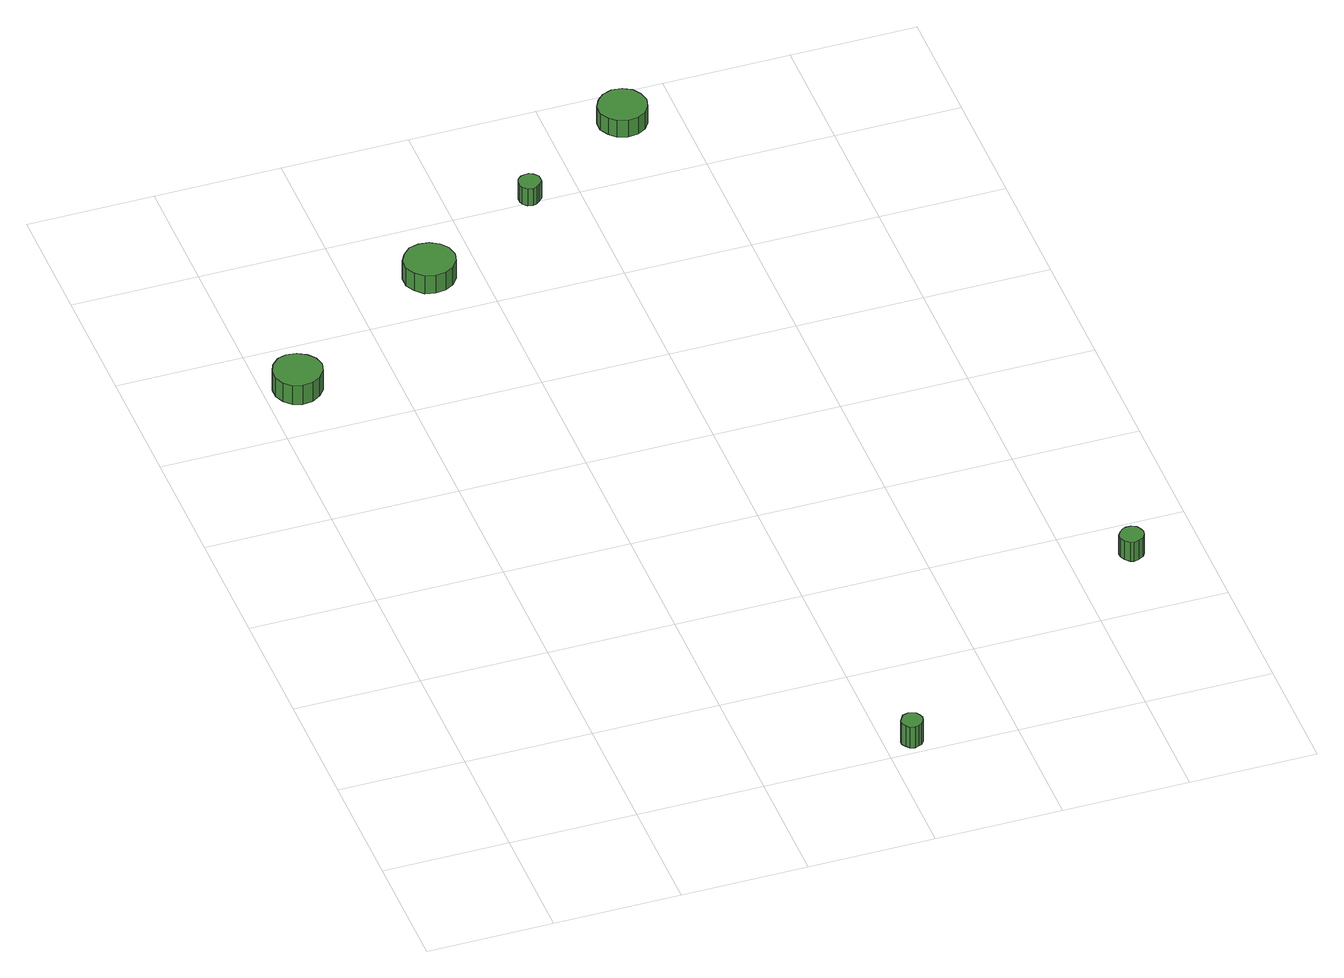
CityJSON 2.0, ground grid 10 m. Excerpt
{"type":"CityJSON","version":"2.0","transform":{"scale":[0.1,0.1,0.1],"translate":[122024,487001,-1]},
"CityObjects":{
"tree1":{"type":"SolitaryVegetationObject","attributes":{"function":"something"},"geometry":[{"type":"MultiSurface","lod":"1","boundaries":[[[0,1,2,3,4,5,6,7,8,9,10,11,12,13,14]],[[15,16,17,18,19,20,21,22,23,24,25,26,27,28,29]],[[0,29,28,1]],[[1,28,27,2]],[[2,27,26,3]],[[3,26,25,4]],[[4,25,24,5]],[[5,24,23,6]],[[6,23,22,7]],[[7,22,21,8]],[[8,21,20,9]],[[9,20,19,10]],[[10,19,18,11]],[[11,18,17,12]],[[12,17,16,13]],[[13,16,15,14]],[[14,15,29,0]]]}]},
"tree2":{"type":"SolitaryVegetationObject","attributes":{"function":"something"},"geometry":[{"type":"MultiSurface","lod":"1","boundaries":[[[30,31,32,33,34,35,36,37,38,39,40,41,42,43,44]],[[45,46,47,48,49,50,51,52,53,54,55,56,57,58,59]],[[30,59,58,31]],[[31,58,57,32]],[[32,57,56,33]],[[33,56,55,34]],[[34,55,54,35]],[[35,54,53,36]],[[36,53,52,37]],[[37,52,51,38]],[[38,51,50,39]],[[39,50,49,40]],[[40,49,48,41]],[[41,48,47,42]],[[42,47,46,43]],[[43,46,45,44]],[[44,45,59,30]]]}]},
"tree3":{"type":"SolitaryVegetationObject","attributes":{"function":"something"},"geometry":[{"type":"MultiSurface","lod":"1","boundaries":[[[60,61,62,63,64,65,66,67,68,69,70,71,72,73,74]],[[75,76,77,78,79,80,81,82,83,84,85,86,87,88,89]],[[60,89,88,61]],[[61,88,87,62]],[[62,87,86,63]],[[63,86,85,64]],[[64,85,84,65]],[[65,84,83,66]],[[66,83,82,67]],[[67,82,81,68]],[[68,81,80,69]],[[69,80,79,70]],[[70,79,78,71]],[[71,78,77,72]],[[72,77,76,73]],[[73,76,75,74]],[[74,75,89,60]]]}]},
"tree4":{"type":"SolitaryVegetationObject","attributes":{"function":"something"},"geometry":[{"type":"MultiSurface","lod":"1","boundaries":[[[90,91,92,93,94,95,96,97,98,99,100,101,102,103,104]],[[105,106,107,108,109,110,111,112,113,114,115,116,117,118,119]],[[90,119,118,91]],[[91,118,117,92]],[[92,117,116,93]],[[93,116,115,94]],[[94,115,114,95]],[[95,114,113,96]],[[96,113,112,97]],[[97,112,111,98]],[[98,111,110,99]],[[99,110,109,100]],[[100,109,108,101]],[[101,108,107,102]],[[102,107,106,103]],[[103,106,105,104]],[[104,105,119,90]]]}]},
"tree5":{"type":"SolitaryVegetationObject","attributes":{"function":"something"},"geometry":[{"type":"MultiSurface","lod":"1","boundaries":[[[120,121,122,123,124,125,126,127,128,129,130,131,132,133,134]],[[135,136,137,138,139,140,141,142,143,144,145,146,147,148,149]],[[120,149,148,121]],[[121,148,147,122]],[[122,147,146,123]],[[123,146,145,124]],[[124,145,144,125]],[[125,144,143,126]],[[126,143,142,127]],[[127,142,141,128]],[[128,141,140,129]],[[129,140,139,130]],[[130,139,138,131]],[[131,138,137,132]],[[132,137,136,133]],[[133,136,135,134]],[[134,135,149,120]]]}]},
"tree6":{"type":"SolitaryVegetationObject","attributes":{"function":"something"},"geometry":[{"type":"MultiSurface","lod":"1","boundaries":[[[150,151,152,153,154,155,156,157,158,159,160,161,162,163,164]],[[165,166,167,168,169,170,171,172,173,174,175,176,177,178,179]],[[150,179,178,151]],[[151,178,177,152]],[[152,177,176,153]],[[153,176,175,154]],[[154,175,174,155]],[[155,174,173,156]],[[156,173,172,157]],[[157,172,171,158]],[[158,171,170,159]],[[159,170,169,160]],[[160,169,168,161]],[[161,168,167,162]],[[162,167,166,163]],[[163,166,165,164]],[[164,165,179,150]]]}]}
},
"vertices":[
[46,553,26],[44,561,26],[39,567,26],[32,571,26],[24,572,26],[17,570,26],[11,564,26],[8,557,26],[8,549,26],[11,542,26],[17,536,26],[24,534,26],[32,535,26],[39,539,26],[44,545,26],[44,545,8],[39,539,8],[32,535,8],[24,534,8],[17,536,8],[11,542,8],[8,549,8],[8,557,8],[11,564,8],[17,570,8],[24,572,8],[32,571,8],[39,567,8],[44,561,8],[46,553,8],
[329,12,30],[328,15,30],[326,18,30],[323,19,30],[320,20,30],[316,19,30],[314,16,30],[312,13,30],[312,10,30],[314,7,30],[316,4,30],[320,3,30],[323,4,30],[326,5,30],[328,8,30],[328,8,10],[326,5,10],[323,4,10],[320,3,10],[316,4,10],[314,7,10],[312,10,10],[312,13,10],[314,16,10],[316,19,10],[320,20,10],[323,19,10],[326,18,10],[328,15,10],[329,12,10],
[182,643,25],[180,652,25],[175,658,25],[168,662,25],[160,663,25],[152,661,25],[146,655,25],[142,648,25],[142,639,25],[146,632,25],[152,626,25],[160,624,25],[168,625,25],[175,629,25],[180,635,25],[180,635,8],[175,629,8],[168,625,8],[160,624,8],[152,626,8],[146,632,8],[142,639,8],[142,648,8],[146,655,8],[152,661,8],[160,663,8],[168,662,8],[175,658,8],[180,652,8],[182,643,8],
[271,706,24],[271,710,24],[268,713,24],[265,715,24],[262,715,24],[258,714,24],[255,711,24],[254,708,24],[254,704,24],[255,701,24],[258,698,24],[262,697,24],[265,698,24],[268,700,24],[271,703,24],[271,703,8],[268,700,8],[265,698,8],[262,697,8],[258,698,8],[255,701,8],[254,704,8],[254,708,8],[255,711,8],[258,714,8],[262,715,8],[265,715,8],[268,713,8],[271,710,8],[271,706,8],
[376,768,24],[374,776,24],[370,782,24],[363,786,24],[355,787,24],[347,784,24],[342,779,24],[338,772,24],[338,764,24],[342,757,24],[347,752,24],[355,749,24],[363,750,24],[370,754,24],[374,760,24],[374,760,8],[370,754,8],[363,750,8],[355,749,8],[347,752,8],[342,757,8],[338,764,8],[338,772,8],[342,779,8],[347,784,8],[355,787,8],[363,786,8],[370,782,8],[374,776,8],[376,768,8],
[556,164,29],[555,167,29],[553,171,29],[549,173,29],[545,173,29],[542,172,29],[539,169,29],[537,166,29],[537,162,29],[539,158,29],[542,155,29],[545,154,29],[549,155,29],[553,157,29],[555,160,29],[555,160,11],[553,157,11],[549,155,11],[545,154,11],[542,155,11],[539,158,11],[537,162,11],[537,166,11],[539,169,11],[542,172,11],[545,173,11],[549,173,11],[553,171,11],[555,167,11],[556,164,11]
]}
